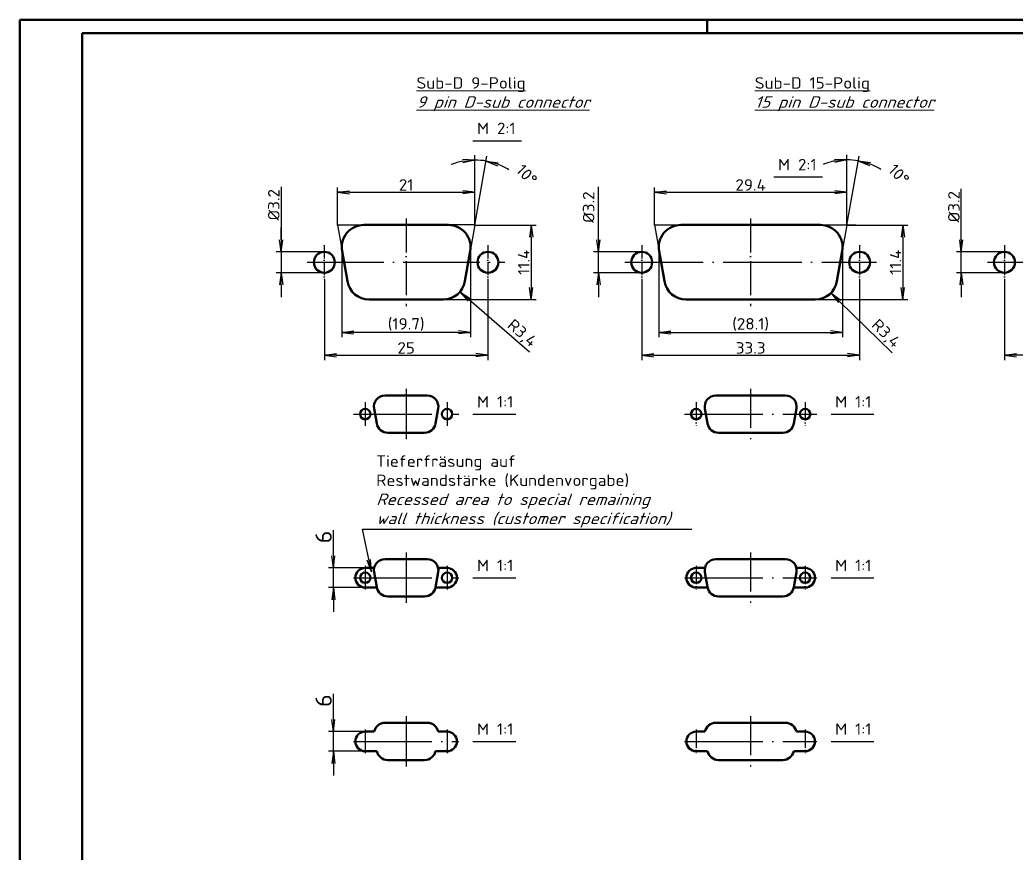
# Model space of a CAD drawing. Header units: millimetres. Extents: x 1 to 840, y 1 to 593.
# Drawn here: x 1 to 305.4, y 338.4 to 593 of the extents above; entities that cross this region are included whole.
import ezdxf

# ---------------------------------------------------------------- set-up
doc = ezdxf.new("R2010")
doc.units = ezdxf.units.MM
doc.header["$PDMODE"] = 35
doc.header["$PDSIZE"] = -2
doc.linetypes.add('ACAD_ISO04W100', pattern=[30, 24, -3, 0, -3])
doc.styles.get("Standard").update_dxf_attribs({"font": 'isocp.shx', "width": 1.2})
doc.dimstyles.new('phoenix', dxfattribs={"dimtxt": 2.5, "dimasz": 3.72, "dimexe": 1.5, "dimexo": 0, "dimgap": 0.5, "dimtad": 1, "dimdec": 6, "dimdsep": 46, "dimtxsty": 'Standard', "dimblk": '_OPEN15', "dimcen": 0, "dimclrd": 1, "dimclre": 1, "dimclrt": 5, "dimadec": 4, "dimazin": 2, "dimtfac": 0.666667, "dimtdec": 6, "dimtmove": 0, "dimatfit": 0, "dimldrblk": '_OPEN15', "dimfxl": 1, "dimtolj": 1, "dimlwd": 25, "dimlwe": 25, "dimarcsym": 0})
doc.dimstyles.new('phoenix$4', dxfattribs={"dimtxt": 3.5, "dimasz": 3.72, "dimexe": 1.5, "dimexo": 0, "dimgap": 2, "dimtad": 1, "dimdsep": 46, "dimlunit": 6, "dimtxsty": 'Standard', "dimblk": '_OPEN15', "dimcen": 0, "dimclrd": 1, "dimclre": 1, "dimclrt": 5, "dimadec": 0, "dimazin": 0, "dimtfac": 0.666667, "dimtofl": 0, "dimtmove": 0, "dimatfit": 0, "dimldrblk": '_OPEN15', "dimfxl": 1, "dimtolj": 1, "dimlwd": 25, "dimlwe": 25, "dimarcsym": 0})

# ---------------------------------------------------------------- blocks, each defined once
blk = doc.blocks.new('_OPEN15', base_point=(1, 0))
at = {"color": 0, "linetype": 'ByBlock'}
for p, q in [((1, 0), (0, 0.132)), ((0, 0), (1, 0)), ((1, 0), (0, -0.132))]:
    blk.add_line(p, q, dxfattribs=at)
blk = doc.blocks.new('*D4')
at = {"color": 1, "linetype": 'Continuous', "lineweight": 25}
for p, q in [((140.02, 537.35), (140.02, 551.67)), ((140.02, 530.34), (143.72, 551.34))]:
    blk.add_line(p, q, dxfattribs=at)
for start, end in [(100.7668, 111.5337), (80, 90), (58.4663, 69.2332)]:
    blk.add_arc((140.02, 530.34), 19.83, start, end, dxfattribs=at)
at = {"layer": 'Defpoints', "color": 0, "linetype": 'Continuous', "lineweight": 50}
for p in [(141.17, 550.13), (140.02, 537.35), (140.02, 530.34), (140.02, 530.34), (138.61, 522.36)]:
    blk.add_point(p, dxfattribs=at)
at = {"color": 1, "linetype": 'Continuous', "lineweight": 25, "xscale": 3.72, "yscale": 3.72, "zscale": 3.72}
for p, rotation in [((140.02, 550.17), 5.383423952979174), ((143.46, 549.87), 164.6165760470213)]:
    blk.add_blockref('_OPEN15', p, dxfattribs=dict(at, rotation=rotation))
at = {"color": 5, "linetype": 'Continuous', "lineweight": 35, "insert": (155.9, 545.68), "char_height": 3.5, "attachment_point": 5, "rotation": 313.9927}
blk.add_mtext('\\A1;10°', dxfattribs=at)
blk = doc.blocks.new('*D5')
at = {"color": 1, "linetype": 'Continuous', "lineweight": 25}
for p, q in [((80.82, 541.97), (80.82, 522.14)), ((80.82, 525.86), (80.82, 529.58)), ((94.02, 522.14), (79.32, 522.14)), ((80.82, 522.14), (80.82, 515.74)), ((80.82, 522.14), (80.82, 515.74)), ((94.02, 515.74), (79.32, 515.74)), ((80.82, 512.02), (80.82, 508.3))]:
    blk.add_line(p, q, dxfattribs=at)
at = {"layer": 'Defpoints', "color": 0, "linetype": 'Continuous', "lineweight": 50}
for p in [(94.02, 522.14), (80.82, 515.74), (94.02, 515.74)]:
    blk.add_point(p, dxfattribs=at)
at = {"color": 1, "linetype": 'Continuous', "lineweight": 25, "xscale": 3.72, "yscale": 3.72, "zscale": 3.72}
for p, rotation in [((80.82, 522.14), 270), ((80.82, 515.74), 90)]:
    blk.add_blockref('_OPEN15', p, dxfattribs=dict(at, rotation=rotation))
at = {"color": 5, "linetype": 'Continuous', "lineweight": 35, "insert": (78.57, 536.52), "char_height": 3.5, "attachment_point": 5, "rotation": 90}
blk.add_mtext('\\A1;%%c3.2', dxfattribs=at)
blk = doc.blocks.new('*D3')
at = {"color": 1, "linetype": 'Continuous', "lineweight": 25}
for p, q in [((98.02, 530.34), (98.02, 541.84)), ((140.02, 530.34), (140.02, 541.84)), ((101.74, 540.34), (136.3, 540.34))]:
    blk.add_line(p, q, dxfattribs=at)
at = {"layer": 'Defpoints', "color": 0, "linetype": 'Continuous', "lineweight": 50}
for p in [(140.02, 540.34), (98.02, 530.34), (140.02, 530.34)]:
    blk.add_point(p, dxfattribs=at)
at = {"color": 1, "linetype": 'Continuous', "lineweight": 25, "xscale": 3.72, "yscale": 3.72, "zscale": 3.72, "rotation": 180}
blk.add_blockref('_OPEN15', (98.02, 540.34), dxfattribs=at)
at = {"color": 1, "linetype": 'Continuous', "lineweight": 25, "xscale": 3.72, "yscale": 3.72, "zscale": 3.72}
blk.add_blockref('_OPEN15', (140.02, 540.34), dxfattribs=at)
at = {"color": 5, "linetype": 'Continuous', "lineweight": 35, "insert": (119.02, 542.59), "char_height": 3.5, "attachment_point": 5}
blk.add_mtext('\\A1;21', dxfattribs=at)
blk = doc.blocks.new('*D2')
at = {"color": 1, "linetype": 'Continuous', "lineweight": 25}
for p, q in [((94.02, 513.74), (94.02, 489.04)), ((144.02, 513.74), (144.02, 489.04)), ((97.74, 490.54), (140.3, 490.54))]:
    blk.add_line(p, q, dxfattribs=at)
at = {"layer": 'Defpoints', "color": 0, "linetype": 'Continuous', "lineweight": 50}
for p in [(94.02, 513.74), (144.02, 513.74), (144.02, 490.54)]:
    blk.add_point(p, dxfattribs=at)
at = {"color": 1, "linetype": 'Continuous', "lineweight": 25, "xscale": 3.72, "yscale": 3.72, "zscale": 3.72, "rotation": 180}
blk.add_blockref('_OPEN15', (94.02, 490.54), dxfattribs=at)
at = {"color": 1, "linetype": 'Continuous', "lineweight": 25, "xscale": 3.72, "yscale": 3.72, "zscale": 3.72}
blk.add_blockref('_OPEN15', (144.02, 490.54), dxfattribs=at)
at = {"color": 5, "linetype": 'Continuous', "lineweight": 35, "insert": (119.02, 492.79), "char_height": 3.5, "attachment_point": 5}
blk.add_mtext('\\A1;25', dxfattribs=at)
blk = doc.blocks.new('*D6')
at = {"color": 1, "linetype": 'Continuous', "lineweight": 25}
for p, q in [((99.32, 523.54), (99.32, 496.04)), ((138.71, 523.54), (138.71, 496.04)), ((134.99, 497.54), (103.04, 497.54))]:
    blk.add_line(p, q, dxfattribs=at)
at = {"layer": 'Defpoints', "color": 0, "linetype": 'Continuous', "lineweight": 50}
for p in [(99.32, 523.54), (138.71, 523.54), (99.32, 497.54)]:
    blk.add_point(p, dxfattribs=at)
at = {"color": 1, "linetype": 'Continuous', "lineweight": 25, "xscale": 3.72, "yscale": 3.72, "zscale": 3.72, "rotation": 180}
blk.add_blockref('_OPEN15', (99.32, 497.54), dxfattribs=at)
at = {"color": 1, "linetype": 'Continuous', "lineweight": 25, "xscale": 3.72, "yscale": 3.72, "zscale": 3.72}
blk.add_blockref('_OPEN15', (138.71, 497.54), dxfattribs=at)
at = {"color": 5, "linetype": 'Continuous', "lineweight": 35, "insert": (119.02, 499.97), "char_height": 3.5, "attachment_point": 5}
blk.add_mtext('\\A1;(19.7)', dxfattribs=at)
blk = doc.blocks.new('*D7')
at = {"color": 1, "linetype": 'Continuous', "lineweight": 25}
for p, q in [((140.02, 530.34), (158.72, 530.34)), ((157.22, 526.62), (157.22, 511.26)), ((130.29, 507.54), (158.72, 507.54))]:
    blk.add_line(p, q, dxfattribs=at)
at = {"layer": 'Defpoints', "color": 0, "linetype": 'Continuous', "lineweight": 50}
for p in [(140.02, 530.34), (130.29, 507.54), (157.22, 507.54)]:
    blk.add_point(p, dxfattribs=at)
at = {"color": 1, "linetype": 'Continuous', "lineweight": 25, "xscale": 3.72, "yscale": 3.72, "zscale": 3.72}
for p, rotation in [((157.22, 530.34), 90), ((157.22, 507.54), 270)]:
    blk.add_blockref('_OPEN15', p, dxfattribs=dict(at, rotation=rotation))
at = {"color": 5, "linetype": 'Continuous', "lineweight": 35, "insert": (154.97, 518.94), "char_height": 3.5, "attachment_point": 5, "rotation": 90}
blk.add_mtext('\\A1;11.4', dxfattribs=at)
blk = doc.blocks.new('*D8')
at = {"color": 1, "linetype": 'Continuous', "lineweight": 25}
blk.add_line((156.75, 491.47), (138.25, 507.46), dxfattribs=at)
at = {"layer": 'Defpoints', "color": 0, "linetype": 'Continuous', "lineweight": 50}
for p in [(130.29, 514.34), (135.44, 509.9)]:
    blk.add_point(p, dxfattribs=at)
at = {"color": 1, "linetype": 'Continuous', "lineweight": 25, "xscale": 3.72, "yscale": 3.72, "zscale": 3.72, "rotation": 139.1613452540517}
blk.add_blockref('_OPEN15', (135.44, 509.9), dxfattribs=at)
at = {"color": 5, "linetype": 'Continuous', "lineweight": 35, "insert": (154.27, 497.07), "char_height": 3.5, "attachment_point": 5, "rotation": 319.1613}
blk.add_mtext('\\A1;R3,4', dxfattribs=at)
blk = doc.blocks.new('PH_GRPBLK')
at = {"layer": 'Defpoints', "color": 0, "linetype": 'Continuous', "lineweight": 50}
blk.add_point((0, 0), dxfattribs=at)
blk = doc.blocks.new('*D14')
at = {"color": 1, "linetype": 'Continuous', "lineweight": 25}
for p, q in [((194.89, 530.34), (194.89, 541.84)), ((253.69, 530.34), (253.69, 541.84)), ((198.61, 540.34), (249.97, 540.34))]:
    blk.add_line(p, q, dxfattribs=at)
at = {"layer": 'Defpoints', "color": 0, "linetype": 'Continuous', "lineweight": 50}
for p in [(253.69, 540.34), (194.89, 530.34), (253.69, 530.34)]:
    blk.add_point(p, dxfattribs=at)
at = {"color": 1, "linetype": 'Continuous', "lineweight": 25, "xscale": 3.72, "yscale": 3.72, "zscale": 3.72, "rotation": 180}
blk.add_blockref('_OPEN15', (194.89, 540.34), dxfattribs=at)
at = {"color": 1, "linetype": 'Continuous', "lineweight": 25, "xscale": 3.72, "yscale": 3.72, "zscale": 3.72}
blk.add_blockref('_OPEN15', (253.69, 540.34), dxfattribs=at)
at = {"color": 5, "linetype": 'Continuous', "lineweight": 35, "insert": (224.29, 542.59), "char_height": 3.5, "attachment_point": 5}
blk.add_mtext('\\A1;29.4', dxfattribs=at)
blk = doc.blocks.new('*D15')
at = {"color": 1, "linetype": 'Continuous', "lineweight": 25}
for p, q in [((253.69, 536.09), (253.69, 551.75)), ((253.69, 530.34), (257.41, 551.42))]:
    blk.add_line(p, q, dxfattribs=at)
for start, end in [(100.724, 111.448), (80, 90), (58.552, 69.276)]:
    blk.add_arc((253.69, 530.34), 19.9, start, end, dxfattribs=at)
at = {"layer": 'Defpoints', "color": 0, "linetype": 'Continuous', "lineweight": 50}
for p in [(254.85, 550.21), (253.69, 536.09), (253.69, 530.34), (253.69, 530.34), (252.29, 522.36)]:
    blk.add_point(p, dxfattribs=at)
at = {"color": 1, "linetype": 'Continuous', "lineweight": 25, "xscale": 3.72, "yscale": 3.72, "zscale": 3.72}
for p, rotation in [((253.69, 550.25), 5.361998257612343), ((257.15, 549.94), 164.6380017423884)]:
    blk.add_blockref('_OPEN15', p, dxfattribs=dict(at, rotation=rotation))
at = {"color": 5, "linetype": 'Continuous', "lineweight": 35, "insert": (269.59, 545.78), "char_height": 3.5, "attachment_point": 5, "rotation": 314.1558}
blk.add_mtext('\\A1;10°', dxfattribs=at)
blk = doc.blocks.new('*D16')
at = {"color": 1, "linetype": 'Continuous', "lineweight": 25}
for p, q in [((177.77, 525.86), (177.77, 541.99)), ((190.99, 522.14), (176.27, 522.14)), ((177.77, 515.74), (177.77, 522.14)), ((190.99, 515.74), (176.27, 515.74)), ((177.77, 512.02), (177.77, 508.3))]:
    blk.add_line(p, q, dxfattribs=at)
at = {"layer": 'Defpoints', "color": 0, "linetype": 'Continuous', "lineweight": 50}
for p in [(177.77, 522.14), (190.99, 522.14), (190.99, 515.74)]:
    blk.add_point(p, dxfattribs=at)
at = {"color": 1, "linetype": 'Continuous', "lineweight": 25, "xscale": 3.72, "yscale": 3.72, "zscale": 3.72}
for p, rotation in [((177.77, 522.14), 270), ((177.77, 515.74), 90)]:
    blk.add_blockref('_OPEN15', p, dxfattribs=dict(at, rotation=rotation))
at = {"color": 5, "linetype": 'Continuous', "lineweight": 25, "insert": (174.77, 535.79), "char_height": 3.5, "attachment_point": 5, "rotation": 90}
blk.add_mtext('\\A1;%%c3.2', dxfattribs=at)
blk = doc.blocks.new('*D17')
at = {"color": 1, "linetype": 'Continuous', "lineweight": 25}
for p, q in [((196.2, 523.54), (196.2, 496.04)), ((252.39, 523.54), (252.39, 496.04)), ((199.92, 497.54), (248.67, 497.54))]:
    blk.add_line(p, q, dxfattribs=at)
at = {"layer": 'Defpoints', "color": 0, "linetype": 'Continuous', "lineweight": 50}
for p in [(196.2, 523.54), (252.39, 523.54), (252.39, 497.54)]:
    blk.add_point(p, dxfattribs=at)
at = {"color": 1, "linetype": 'Continuous', "lineweight": 25, "xscale": 3.72, "yscale": 3.72, "zscale": 3.72, "rotation": 180}
blk.add_blockref('_OPEN15', (196.2, 497.54), dxfattribs=at)
at = {"color": 1, "linetype": 'Continuous', "lineweight": 25, "xscale": 3.72, "yscale": 3.72, "zscale": 3.72}
blk.add_blockref('_OPEN15', (252.39, 497.54), dxfattribs=at)
at = {"color": 5, "linetype": 'Continuous', "lineweight": 35, "insert": (224.29, 499.97), "char_height": 3.5, "attachment_point": 5}
blk.add_mtext('\\A1;(28.1)', dxfattribs=at)
blk = doc.blocks.new('*D18')
at = {"color": 1, "linetype": 'Continuous', "lineweight": 25}
for p, q in [((190.99, 513.74), (190.99, 489.04)), ((257.59, 513.74), (257.59, 489.04)), ((194.71, 490.54), (253.87, 490.54))]:
    blk.add_line(p, q, dxfattribs=at)
at = {"layer": 'Defpoints', "color": 0, "linetype": 'Continuous', "lineweight": 50}
for p in [(190.99, 513.74), (257.59, 513.74), (257.59, 490.54)]:
    blk.add_point(p, dxfattribs=at)
at = {"color": 1, "linetype": 'Continuous', "lineweight": 25, "xscale": 3.72, "yscale": 3.72, "zscale": 3.72, "rotation": 180}
blk.add_blockref('_OPEN15', (190.99, 490.54), dxfattribs=at)
at = {"color": 1, "linetype": 'Continuous', "lineweight": 25, "xscale": 3.72, "yscale": 3.72, "zscale": 3.72}
blk.add_blockref('_OPEN15', (257.59, 490.54), dxfattribs=at)
at = {"color": 5, "linetype": 'Continuous', "lineweight": 35, "insert": (224.29, 492.79), "char_height": 3.5, "attachment_point": 5}
blk.add_mtext('\\A1;33.3', dxfattribs=at)
blk = doc.blocks.new('*D19')
at = {"color": 1, "linetype": 'Continuous', "lineweight": 25}
blk.add_line((267.56, 491.25), (251.48, 506.98), dxfattribs=at)
at = {"layer": 'Defpoints', "color": 0, "linetype": 'Continuous', "lineweight": 50}
for p in [(243.97, 514.34), (248.83, 509.59)]:
    blk.add_point(p, dxfattribs=at)
at = {"color": 1, "linetype": 'Continuous', "lineweight": 25, "xscale": 3.72, "yscale": 3.72, "zscale": 3.72, "rotation": 135.6053698721304}
blk.add_blockref('_OPEN15', (248.83, 509.59), dxfattribs=at)
at = {"color": 5, "linetype": 'Continuous', "lineweight": 35, "insert": (265.43, 496.99), "char_height": 3.5, "attachment_point": 5, "rotation": 315.6054}
blk.add_mtext('\\A1;R3,4', dxfattribs=at)
blk = doc.blocks.new('*D13')
at = {"color": 1, "linetype": 'Continuous', "lineweight": 25}
for p, q in [((253.69, 530.34), (272.31, 530.34)), ((270.81, 526.62), (270.81, 511.26)), ((243.97, 507.54), (272.31, 507.54))]:
    blk.add_line(p, q, dxfattribs=at)
at = {"layer": 'Defpoints', "color": 0, "linetype": 'Continuous', "lineweight": 50}
for p in [(253.69, 530.34), (243.97, 507.54), (270.81, 507.54)]:
    blk.add_point(p, dxfattribs=at)
at = {"color": 1, "linetype": 'Continuous', "lineweight": 25, "xscale": 3.72, "yscale": 3.72, "zscale": 3.72}
for p, rotation in [((270.81, 530.34), 90), ((270.81, 507.54), 270)]:
    blk.add_blockref('_OPEN15', p, dxfattribs=dict(at, rotation=rotation))
at = {"color": 5, "linetype": 'Continuous', "lineweight": 35, "insert": (268.56, 518.94), "char_height": 3.5, "attachment_point": 5, "rotation": 90}
blk.add_mtext('\\A1;11.4', dxfattribs=at)
blk = doc.blocks.new('*D22')
at = {"color": 1, "linetype": 'Continuous', "lineweight": 25}
for p, q in [((301.85, 513.74), (301.85, 489.04)), ((395.85, 513.74), (395.85, 489.04)), ((392.13, 490.54), (305.57, 490.54))]:
    blk.add_line(p, q, dxfattribs=at)
at = {"layer": 'Defpoints', "color": 0, "linetype": 'Continuous', "lineweight": 50}
for p in [(301.85, 513.74), (395.85, 513.74), (301.85, 490.54)]:
    blk.add_point(p, dxfattribs=at)
at = {"color": 1, "linetype": 'Continuous', "lineweight": 25, "xscale": 3.72, "yscale": 3.72, "zscale": 3.72, "rotation": 180}
blk.add_blockref('_OPEN15', (301.85, 490.54), dxfattribs=at)
at = {"color": 1, "linetype": 'Continuous', "lineweight": 25, "xscale": 3.72, "yscale": 3.72, "zscale": 3.72}
blk.add_blockref('_OPEN15', (395.85, 490.54), dxfattribs=at)
at = {"color": 5, "linetype": 'Continuous', "lineweight": 35, "insert": (348.85, 492.79), "char_height": 3.5, "attachment_point": 5}
blk.add_mtext('\\A1;47', dxfattribs=at)
blk = doc.blocks.new('*D26')
at = {"color": 1, "linetype": 'Continuous', "lineweight": 25}
for p, q in [((288.65, 525.86), (288.65, 541.4)), ((301.85, 522.14), (287.15, 522.14)), ((288.65, 515.74), (288.65, 522.14)), ((301.85, 515.74), (287.15, 515.74)), ((288.65, 512.02), (288.65, 508.3))]:
    blk.add_line(p, q, dxfattribs=at)
at = {"layer": 'Defpoints', "color": 0, "linetype": 'Continuous', "lineweight": 50}
for p in [(301.85, 522.14), (288.65, 515.74), (301.85, 515.74)]:
    blk.add_point(p, dxfattribs=at)
at = {"color": 1, "linetype": 'Continuous', "lineweight": 25, "xscale": 3.72, "yscale": 3.72, "zscale": 3.72}
for p, rotation in [((288.65, 522.14), 270), ((288.65, 515.74), 90)]:
    blk.add_blockref('_OPEN15', p, dxfattribs=dict(at, rotation=rotation))
at = {"color": 5, "linetype": 'Continuous', "lineweight": 35, "insert": (286.39, 535.94), "char_height": 3.5, "attachment_point": 5, "rotation": 90}
blk.add_mtext('\\A1;%%c3.2', dxfattribs=at)
blk = doc.blocks.new('*D87')
at = {"color": 1, "linetype": 'Continuous', "lineweight": 25}
for p, q in [((96.78, 379.28), (96.78, 387.06)), ((106.52, 375.56), (95.28, 375.56)), ((96.78, 369.56), (96.78, 375.56)), ((106.52, 369.56), (95.28, 369.56)), ((96.78, 365.84), (96.78, 362.12))]:
    blk.add_line(p, q, dxfattribs=at)
at = {"layer": 'Defpoints', "color": 0, "linetype": 'Continuous', "lineweight": 50}
for p in [(96.78, 375.56), (106.52, 375.56), (106.52, 369.56)]:
    blk.add_point(p, dxfattribs=at)
at = {"color": 1, "linetype": 'Continuous', "lineweight": 25, "xscale": 3.72, "yscale": 3.72, "zscale": 3.72}
for p, rotation in [((96.78, 375.56), 270), ((96.78, 369.56), 90)]:
    blk.add_blockref('_OPEN15', p, dxfattribs=dict(at, rotation=rotation))
at = {"color": 5, "linetype": 'Continuous', "lineweight": 35, "insert": (93.78, 385.03), "char_height": 5, "attachment_point": 5, "rotation": 90}
blk.add_mtext('\\A1;6', dxfattribs=at)
blk = doc.blocks.new('*D88')
at = {"color": 1, "linetype": 'Continuous', "lineweight": 25}
for p, q in [((96.78, 429.28), (96.78, 437.06)), ((106.52, 425.56), (95.28, 425.56)), ((96.78, 419.56), (96.78, 425.56)), ((106.52, 419.56), (95.28, 419.56)), ((96.78, 415.84), (96.78, 412.12))]:
    blk.add_line(p, q, dxfattribs=at)
at = {"layer": 'Defpoints', "color": 0, "linetype": 'Continuous', "lineweight": 50}
for p in [(96.78, 425.56), (106.52, 425.56), (106.52, 419.56)]:
    blk.add_point(p, dxfattribs=at)
at = {"color": 1, "linetype": 'Continuous', "lineweight": 25, "xscale": 3.72, "yscale": 3.72, "zscale": 3.72}
for p, rotation in [((96.78, 425.56), 270), ((96.78, 419.56), 90)]:
    blk.add_blockref('_OPEN15', p, dxfattribs=dict(at, rotation=rotation))
at = {"color": 5, "linetype": 'Continuous', "lineweight": 35, "insert": (93.78, 435.03), "char_height": 5, "attachment_point": 5, "rotation": 90}
blk.add_mtext('\\A1;6', dxfattribs=at)

msp = doc.modelspace()

# ---------------------------------------------------------------- linework, layer by layer
at = {"color": 1, "linetype": 'Continuous', "lineweight": 50}
for p, q in [((1, 1), (1, 593)), ((1, 593), (840, 593)), ((211, 589), (211, 593))]:
    msp.add_line(p, q, dxfattribs=at)
at = {"color": 3, "linetype": 'Continuous', "lineweight": 50}
for p, q in [((20, 5), (20, 589)), ((20, 589), (836, 589))]:
    msp.add_line(p, q, dxfattribs=at)
at = {"color": 5, "linetype": 'Continuous', "lineweight": 25}
for p, q in [((139.4439801, 556.1071183), (154.262188, 556.1071183)), ((231.4213762, 545.0353231), (246.2395842, 545.0353231)), ((139.4439801, 472.5635758), (152.5167866, 472.5635758)), ((248.8694528, 472.5635758), (261.9422594, 472.5635758)), ((139.4439801, 422.5635758), (152.5167866, 422.5635758)), ((248.8694528, 422.5635758), (261.9422594, 422.5635758)), ((139.4439801, 372.5635758), (152.5167866, 372.5635758)), ((248.8694528, 372.5635758), (261.9422594, 372.5635758))]:
    msp.add_line(p, q, dxfattribs=at)
at = {"color": 1, "linetype": 'Continuous', "lineweight": 25}
for p, q in [((140.0180679, 530.342538), (140.0180679, 537.3533722)), ((253.6935406, 530.342538), (253.6935406, 536.092538)), ((98.0180679, 530.342538), (106.1219923, 530.342538)), ((98.0180679, 530.342538), (99.4252996, 522.3617303)), ((140.0180679, 530.342538), (131.9141434, 530.342538)), ((140.0180679, 530.342538), (138.6108362, 522.3617303)), ((194.8935406, 530.342538), (202.997465, 530.342538)), ((194.8935406, 530.342538), (196.3007723, 522.3617303)), ((245.5896162, 530.342538), (256.4345739, 530.342538)), ((253.6935406, 530.342538), (252.2863089, 522.3617303))]:
    msp.add_line(p, q, dxfattribs=at)
at = {"color": 7, "linetype": 'Continuous', "lineweight": 50}
for p, q in [((106.1219923, 530.342538), (131.9141434, 530.342538)), ((202.997465, 530.342538), (245.5896162, 530.342538)), ((99.4252996, 522.3617303), (101.0475078, 513.1617303)), ((138.6108362, 522.3617303), (136.9886279, 513.1617303)), ((196.3007723, 522.3617303), (197.9229805, 513.1617303)), ((252.2863089, 522.3617303), (250.6641007, 513.1617303)), ((107.7442005, 507.542538), (130.2919352, 507.542538)), ((204.6196732, 507.542538), (243.9674079, 507.542538)), ((112.5700301, 478.2635758), (125.4661056, 478.2635758)), ((213.6455028, 478.2635758), (234.9415784, 478.2635758)), ((109.2216837, 474.273172), (110.0327878, 469.673172)), ((128.814452, 474.273172), (128.0033479, 469.673172)), ((210.2971565, 474.273172), (211.1082606, 469.673172)), ((238.2899247, 474.273172), (237.4788206, 469.673172)), ((113.3811342, 466.8635758), (124.6550015, 466.8635758)), ((214.4566069, 466.8635758), (234.1304743, 466.8635758)), ((112.5700301, 428.2635758), (125.4661056, 428.2635758)), ((213.6455028, 428.2635758), (234.9415784, 428.2635758)), ((106.5180679, 425.5635758), (109.2428691, 425.5635758)), ((109.2216837, 424.273172), (110.0327878, 419.673172)), ((128.814452, 424.273172), (128.0033479, 419.673172)), ((131.5180679, 425.5635758), (128.7932666, 425.5635758)), ((207.6435406, 425.5635758), (210.3183419, 425.5635758)), ((210.2971565, 424.273172), (211.1082606, 419.673172)), ((238.2899247, 424.273172), (237.4788206, 419.673172)), ((240.9435406, 425.5635758), (238.2687393, 425.5635758)), ((106.5180679, 419.5635758), (110.0539732, 419.5635758)), ((131.5180679, 419.5635758), (127.9821625, 419.5635758)), ((207.6435406, 419.5635758), (211.1275853, 419.5635758)), ((240.9435406, 419.5635758), (237.4576352, 419.5635758)), ((113.3811342, 416.8635758), (124.6550015, 416.8635758)), ((214.4566069, 416.8635758), (234.1304743, 416.8635758)), ((112.5700301, 378.2635758), (125.4661056, 378.2635758)), ((213.6455028, 378.2635758), (234.9415784, 378.2635758)), ((106.5180679, 375.5635758), (109.2428691, 375.5635758)), ((131.5180679, 375.5635758), (128.7932666, 375.5635758)), ((207.6435406, 375.5635758), (210.3183419, 375.5635758)), ((240.9435406, 375.5635758), (238.2687393, 375.5635758)), ((106.5180679, 369.5635758), (110.0539732, 369.5635758)), ((131.5180679, 369.5635758), (127.9821625, 369.5635758)), ((207.6435406, 369.5635758), (211.129446, 369.5635758)), ((240.9435406, 369.5635758), (237.4576352, 369.5635758)), ((113.3811342, 366.8635758), (124.6550015, 366.8635758)), ((214.4566069, 366.8635758), (234.1304743, 366.8635758))]:
    msp.add_line(p, q, dxfattribs=at)
at = {"color": 1, "linetype": 'ACAD_ISO04W100', "lineweight": 25, "ltscale": 0.432258}
for p, q in [((119.0180679, 532.342538), (119.0180679, 505.542538)), ((224.2935406, 532.342538), (224.2935406, 505.542538))]:
    msp.add_line(p, q, dxfattribs=at)
at = {"color": 1, "linetype": 'ACAD_ISO04W100', "lineweight": 25, "ltscale": 0.167742}
for p, q in [((94.0180679, 524.142538), (94.0180679, 513.742538)), ((144.0180679, 524.142538), (144.0180679, 513.742538)), ((190.9935406, 524.142538), (190.9935406, 513.742538)), ((257.5935406, 524.142538), (257.5935406, 513.742538)), ((301.8451362, 524.142538), (301.8451362, 513.742538))]:
    msp.add_line(p, q, dxfattribs=at)
at = {"color": 1, "linetype": 'ACAD_ISO04W100', "lineweight": 25, "ltscale": 0.974194}
msp.add_line((88.8180679, 518.942538), (149.2180679, 518.942538), dxfattribs=at)
at = {"color": 1, "linetype": 'ACAD_ISO04W100', "lineweight": 25}
for p, q in [((185.7935406, 518.942538), (262.7935406, 518.942538)), ((296.6451362, 518.942538), (401.0451362, 518.942538)), ((119.0180679, 480.2635758), (119.0180679, 464.8635758)), ((106.5180679, 476.1635758), (106.5180679, 468.9635758)), ((131.5180679, 476.1635758), (131.5180679, 468.9635758)), ((102.9180679, 472.5635758), (135.1180679, 472.5635758)), ((204.0435406, 472.5635758), (244.5435406, 472.5635758)), ((119.0180679, 430.2635758), (119.0180679, 414.8635758)), ((106.5180679, 426.1635758), (106.5180679, 418.9635758)), ((131.5180679, 426.1635758), (131.5180679, 418.9635758)), ((102.9180679, 422.5635758), (135.1180679, 422.5635758)), ((204.0435406, 422.5635758), (244.5435406, 422.5635758)), ((119.0180679, 380.2635758), (119.0180679, 364.8635758)), ((106.5180679, 376.1635758), (106.5180679, 368.9635758)), ((131.5180679, 376.1635758), (131.5180679, 368.9635758)), ((102.9180679, 372.5635758), (135.1180679, 372.5635758)), ((204.0435406, 372.5635758), (244.5435406, 372.5635758))]:
    msp.add_line(p, q, dxfattribs=at)
at = {"color": 1, "linetype": 'ACAD_ISO04W100', "lineweight": 25, "ltscale": 0.496774}
for p, q in [((224.2935406, 480.2635758), (224.2935406, 464.8635758)), ((224.2935406, 430.2635758), (224.2935406, 414.8635758)), ((224.2935406, 380.2635758), (224.2935406, 364.8635758))]:
    msp.add_line(p, q, dxfattribs=at)
at = {"color": 1, "linetype": 'ACAD_ISO04W100', "lineweight": 25, "ltscale": 0.232258}
for p, q in [((207.6435406, 476.1635758), (207.6435406, 468.9635758)), ((240.9435406, 476.1635758), (240.9435406, 468.9635758)), ((207.6435406, 426.1635758), (207.6435406, 418.9635758)), ((240.9435406, 426.1635758), (240.9435406, 418.9635758)), ((207.6435406, 376.1635758), (207.6435406, 368.9635758)), ((240.9435406, 376.1635758), (240.9435406, 368.9635758))]:
    msp.add_line(p, q, dxfattribs=at)
at = {"color": 7, "linetype": 'Continuous', "lineweight": 50}
for centre, radius in [((94.0180679, 518.942538), 3.2), ((144.0180679, 518.942538), 3.2), ((190.9935406, 518.942538), 3.2), ((257.5935406, 518.942538), 3.2), ((301.8451362, 518.942538), 3.2), ((106.5180679, 472.5635758), 1.6), ((131.5180679, 472.5635758), 1.6), ((207.6435406, 472.5635758), 1.6), ((240.9435406, 472.5635758), 1.6), ((106.5180679, 422.5635758), 1.6), ((131.5180679, 422.5635758), 1.6), ((207.6435406, 422.5635758), 1.6), ((240.9435406, 422.5635758), 1.6)]:
    msp.add_circle(centre, radius, dxfattribs=at)
for centre, radius, start, end in [((106.1219923, 523.542538), 6.8, 90, 190), ((131.9141434, 523.542538), 6.8, 350, 90), ((202.997465, 523.542538), 6.8, 90, 190), ((245.5896162, 523.542538), 6.8, 350, 90), ((107.7442005, 514.342538), 6.8, 190, 270), ((130.2919352, 514.342538), 6.8, 270, 350), ((204.6196732, 514.342538), 6.8, 190, 270), ((243.9674079, 514.342538), 6.8, 270, 350), ((112.5700301, 474.8635758), 3.4, 90, 190), ((125.4661056, 474.8635758), 3.4, 350, 90), ((213.6455028, 474.8635758), 3.4, 90, 190), ((234.9415784, 474.8635758), 3.4, 350, 90), ((113.3811342, 470.2635758), 3.4, 190, 270), ((124.6550015, 470.2635758), 3.4, 270, 350), ((214.4566069, 470.2635758), 3.4, 190, 270), ((234.1304743, 470.2635758), 3.4, 270, 350), ((112.5700301, 424.8635758), 3.4, 90, 190), ((125.4661056, 424.8635758), 3.4, 350, 90), ((213.6455028, 424.8635758), 3.4, 90, 190), ((234.9415784, 424.8635758), 3.4, 350, 90), ((106.5180679, 422.5635758), 3, 90, 270), ((131.5180679, 422.5635758), 3, 270, 90), ((207.6435406, 422.5635758), 3, 90, 270), ((240.9435406, 422.5635758), 3, 270, 90), ((106.5180679, 422.5635758), 3, 0, 0.564242344), ((131.5180679, 422.5635758), 3, 179.435757656, 180), ((113.3811342, 420.2635758), 3.4, 190, 270), ((124.6550015, 420.2635758), 3.4, 270, 350), ((214.4566069, 420.2635758), 3.4, 190, 270), ((234.1304743, 420.2635758), 3.4, 270, 350), ((112.5700301, 374.8635758), 3.4, 90, 168.118843979), ((125.4661056, 374.8635758), 3.4, 11.881156021, 90), ((213.6455028, 374.8635758), 3.4, 90, 168.118843979), ((234.9415784, 374.8635758), 3.4, 11.881156021, 90), ((106.5180679, 372.5635758), 3, 90, 270), ((131.5180679, 372.5635758), 3, 270, 90), ((207.6435406, 372.5635758), 3, 90, 270), ((240.9435406, 372.5635758), 3, 270, 90), ((113.3811342, 370.2635758), 3.4, 191.881156021, 270), ((124.6550015, 370.2635758), 3.4, 270, 348.118843979), ((214.4566069, 370.2635758), 3.4, 191.881156021, 270), ((234.1304743, 370.2635758), 3.4, 270, 348.118843979)]:
    msp.add_arc(centre, radius, start, end, dxfattribs=at)

# ---------------------------------------------------------------- block references
at = {"color": 1, "linetype": 'Continuous', "lineweight": 35}
msp.add_blockref('PH_GRPBLK', (253.6935406, 530.342538), dxfattribs=at)
at = {"color": 7, "linetype": 'Continuous', "lineweight": 50}
for p in [(112.5700301, 478.2635758), (112.5700301, 428.2635758), (112.5700301, 378.2635758)]:
    msp.add_blockref('PH_GRPBLK', p, dxfattribs=at)

# ---------------------------------------------------------------- texts
at = {"color": 5, "linetype": 'Continuous', "lineweight": 25, "width": 1.2}
for s, p in [('M 2:1', (140.6881105, 558.1071183)), ('M 2:1', (232.6655066, 547.0353231)), ('M 1:1', (140.6881091, 474.5635758)), ('M 1:1', (250.1135819, 474.5635758)), ('M 1:1', (140.6881091, 424.5635758)), ('M 1:1', (250.1135819, 424.5635758)), ('M 1:1', (140.6881091, 374.5635758)), ('M 1:1', (250.1135819, 374.5635758))]:
    msp.add_text(s, height=3.5, dxfattribs=at).set_placement(p)
at = {"color": 1, "linetype": 'Continuous', "lineweight": 20, "char_height": 3.5, "attachment_point": 7}
for s, insert in [('{\\L\\C5;Sub-D 9-Polig\\P\\Q20;9 pin D-sub connector}', (122.1889127, 565.1077676)), ('{\\L\\C5;Sub-D 15-Polig\\P\\Q20;15 pin D-sub connector}', (225.5629412, 565.1077676))]:
    msp.add_mtext(s, dxfattribs=dict(at, insert=insert))
at = {"color": 5, "linetype": 'Continuous', "lineweight": 50, "insert": (109.8670789, 437.8828757), "char_height": 3.5, "attachment_point": 7}
msp.add_mtext('Tieferfräsung auf \\PRestwandstärke (Kundenvorgabe)\\P{\\Q20;Recessed area to special remaining \\Pwall thickness (customer specification)  }', dxfattribs=at)

# ---------------------------------------------------------------- dimensions: what is measured, and where the dimension line sits
at = {"color": 1, "linetype": 'Continuous', "lineweight": 35}
for base, line1, line2, picture, middle in [((141.170797, 550.1341336), ((140.0180679, 530.342538), (140.0180679, 537.3533722)), ((140.0180679, 530.342538), (138.6108362, 522.3617303)), '*D4', (154.2808332, 544.1124169)), ((254.8508624, 550.2129852), ((253.6935406, 530.342538), (253.6935406, 536.092538)), ((253.6935406, 530.342538), (252.2863089, 522.3617303)), '*D15', (267.9737173, 544.207985))]:
    dim = msp.add_angular_dim_2l(base=base, line1=line1, line2=line2, dimstyle='phoenix', override={"dimtxt": 3.5, "dimlfac": 0.5, "dimsah": 1}, dxfattribs=at)
    dim.commit()
    dim.dimension.update_dxf_attribs({"geometry": picture, "text_midpoint": middle, "dimtype": 162})
at = {"color": 7, "linetype": 'Continuous', "lineweight": 35}
dim = msp.add_linear_dim(base=(140.0180679, 540.342538), p1=(98.0180679, 530.342538), p2=(140.0180679, 530.342538), dimstyle='phoenix', override={"dimtxt": 3.5, "dimlfac": 0.5, "dimsah": 1}, dxfattribs=at)
dim.commit()
dim.dimension.update_dxf_attribs({"geometry": '*D3', "text_midpoint": (119.0180679, 542.5928824)})
at = {"color": 1, "linetype": 'Continuous', "lineweight": 35}
for base, p1, p2, picture, middle in [((253.6935406, 540.342538), (194.8935406, 530.342538), (253.6935406, 530.342538), '*D14', (224.2935406, 542.5928824)), ((144.0180679, 490.542538), (94.0180679, 513.742538), (144.0180679, 513.742538), '*D2', (119.0180679, 492.7928824)), ((257.5935406, 490.542538), (190.9935406, 513.742538), (257.5935406, 513.742538), '*D18', (224.2935406, 492.792538)), ((301.8451362, 490.542538), (395.8451362, 513.742538), (301.8451362, 513.742538), '*D22', (348.8451362, 492.792538))]:
    dim = msp.add_linear_dim(base=base, p1=p1, p2=p2, dimstyle='phoenix', override={"dimtxt": 3.5, "dimlfac": 0.5, "dimsah": 1}, dxfattribs=at)
    dim.commit()
    dim.dimension.update_dxf_attribs({"geometry": picture, "text_midpoint": middle})
for base, p1, p2, override, picture, middle in [((80.8180679, 515.742538), (94.0180679, 522.142538), (94.0180679, 515.742538), {"dimtxt": 3.5, "dimlfac": 0.5, "dimpost": '%%c<>', "dimsah": 1, "dimtmove": 1}, '*D5', (80.2455386, 536.5177009)), ((288.6451362, 515.742538), (301.8451362, 522.142538), (301.8451362, 515.742538), {"dimtxt": 3.5, "dimlfac": 0.5, "dimpost": '%%c<>', "dimsah": 1}, '*D26', (288.6451362, 535.942538))]:
    dim = msp.add_linear_dim(base=base, p1=p1, p2=p2, angle=90, dimstyle='phoenix', override=override, dxfattribs=at)
    dim.commit()
    dim.dimension.update_dxf_attribs({"geometry": picture, "text_midpoint": middle, "dimtype": 160})
at = {"color": 3, "linetype": 'Continuous', "lineweight": 25}
dim = msp.add_linear_dim(base=(177.7735406, 522.142538), p1=(190.9935406, 515.742538), p2=(190.9935406, 522.142538), angle=90, dimstyle='phoenix', override={"dimtxt": 3.5, "dimgap": 1.25, "dimlfac": 0.5, "dimpost": '%%c<>'}, dxfattribs=at)
dim.commit()
dim.dimension.update_dxf_attribs({"geometry": '*D16', "text_midpoint": (174.7731961, 535.788662)})
at = {"color": 1, "linetype": 'Continuous', "lineweight": 35}
for base, p1, p2, picture, middle in [((157.2180679, 507.542538), (140.0180679, 530.342538), (130.2919352, 507.542538), '*D7', (154.9680679, 518.942538)), ((270.8135406, 507.542538), (253.6935406, 530.342538), (243.9674079, 507.542538), '*D13', (268.5635406, 518.942538))]:
    dim = msp.add_linear_dim(base=base, p1=p1, p2=p2, angle=90, dimstyle='phoenix', override={"dimtxt": 3.5, "dimlfac": 0.5, "dimsah": 1}, dxfattribs=at)
    dim.commit()
    dim.dimension.update_dxf_attribs({"geometry": picture, "text_midpoint": middle})
at = {"color": 7, "linetype": 'Continuous', "lineweight": 35}
for base, p1, p2, text, picture, middle in [((99.3219923, 497.542538), (138.7141434, 523.542538), (99.3219923, 523.542538), '(19.7)', '*D6', (119.0180679, 499.9683838)), ((252.3896162, 497.542538), (196.197465, 523.542538), (252.3896162, 523.542538), '(28.1)', '*D17', (224.2935406, 499.967538))]:
    dim = msp.add_linear_dim(base=base, p1=p1, p2=p2, text=text, dimstyle='phoenix', override={"dimtxt": 3.5, "dimlfac": 0.5, "dimsah": 1}, dxfattribs=at)
    dim.commit()
    dim.dimension.update_dxf_attribs({"geometry": picture, "text_midpoint": middle})
for center, mpoint, picture, middle in [((130.2919352, 514.342538), (135.4365028, 509.895806), '*D8', (152.5618038, 495.093469)), ((243.9674079, 514.342538), (248.826268, 509.5852826), '*D19', (263.6001372, 495.1203533))]:
    dim = msp.add_radius_dim(center=center, mpoint=mpoint, dimstyle='phoenix$4', override={"dimgap": 0.6, "dimdec": 6, "dimlfac": 0.5, "dimsah": 1, "dimadec": 4, "dimazin": 2, "dimtdec": 6, "dimtmove": 1}, dxfattribs=at)
    dim.commit()
    dim.dimension.update_dxf_attribs({"geometry": picture, "text_midpoint": middle, "dimtype": 164})
for base, p1, p2, picture, middle in [((96.7770101, 425.5635758), (106.5180679, 419.5635758), (106.5180679, 425.5635758), '*D88', (96.7770101, 435.0319223)), ((96.7770101, 375.5635758), (106.5180679, 369.5635758), (106.5180679, 375.5635758), '*D87', (96.7770101, 385.0319223))]:
    dim = msp.add_linear_dim(base=base, p1=p1, p2=p2, angle=90, dimstyle='phoenix', override={"dimtxt": 5, "dimsah": 1}, dxfattribs=at)
    dim.commit()
    dim.dimension.update_dxf_attribs({"geometry": picture, "text_midpoint": middle, "dimtype": 160})

# ---------------------------------------------------------------- leaders
at = {"color": 7, "linetype": 'Continuous', "lineweight": 50, "annotation_type": 0, "has_hookline": 1, "hookline_direction": 0, "text_width": 96.4569812}
msp.add_leader([(108.4138207, 424.4074287), (105.6470789, 437.3828757), (109.3670789, 437.3828757)], dimstyle='phoenix', override={"dimtxt": 5, "dimpost": '%%c<>'}, dxfattribs=at)

doc.saveas('drawing.dxf')
